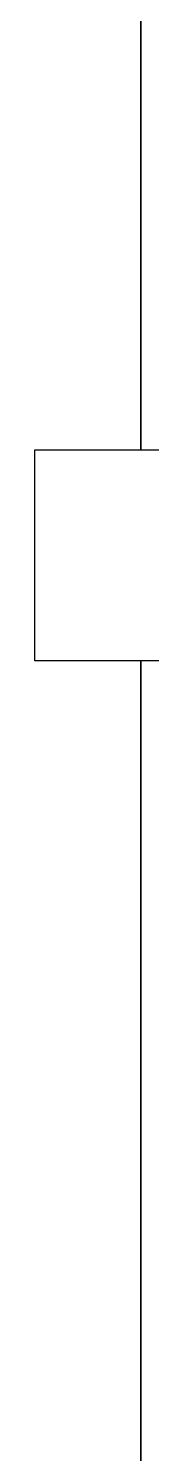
# Model space of a CAD drawing. Header units: millimetres. Extents: x 496 to 139339, y -41630 to 84383.
# Drawn here: x 36735 to 37010, y -20002 to -16629 of the extents above; entities that cross this region are included whole.
import ezdxf

# ---------------------------------------------------------------- set-up
doc = ezdxf.new("R2010")
doc.units = ezdxf.units.MM
doc.layers.add('стены', color=7, linetype='Continuous', lineweight=25)
doc.layers.add('территория', color=74, linetype='Continuous', lineweight=25)

msp = doc.modelspace()

# ---------------------------------------------------------------- linework, layer by layer
at = {"layer": 'стены'}
for points in [[(36985, -14575.9), (36985, -17625.9)], [(36735, -17625.9), (37235, -17625.9), (37235, -18125.9), (36735, -18125.9), (36735, -17625.9)], [(36985, -18125.9), (36985, -21175.9)]]:
    msp.add_lwpolyline(points, dxfattribs=at)
at = {"layer": 'территория'}
for points in [[(36985, -17625.9), (36985, -14575.9)], [(36985, -21175.9), (36985, -18125.9)]]:
    msp.add_lwpolyline(points, dxfattribs=at)

doc.saveas('drawing.dxf')
